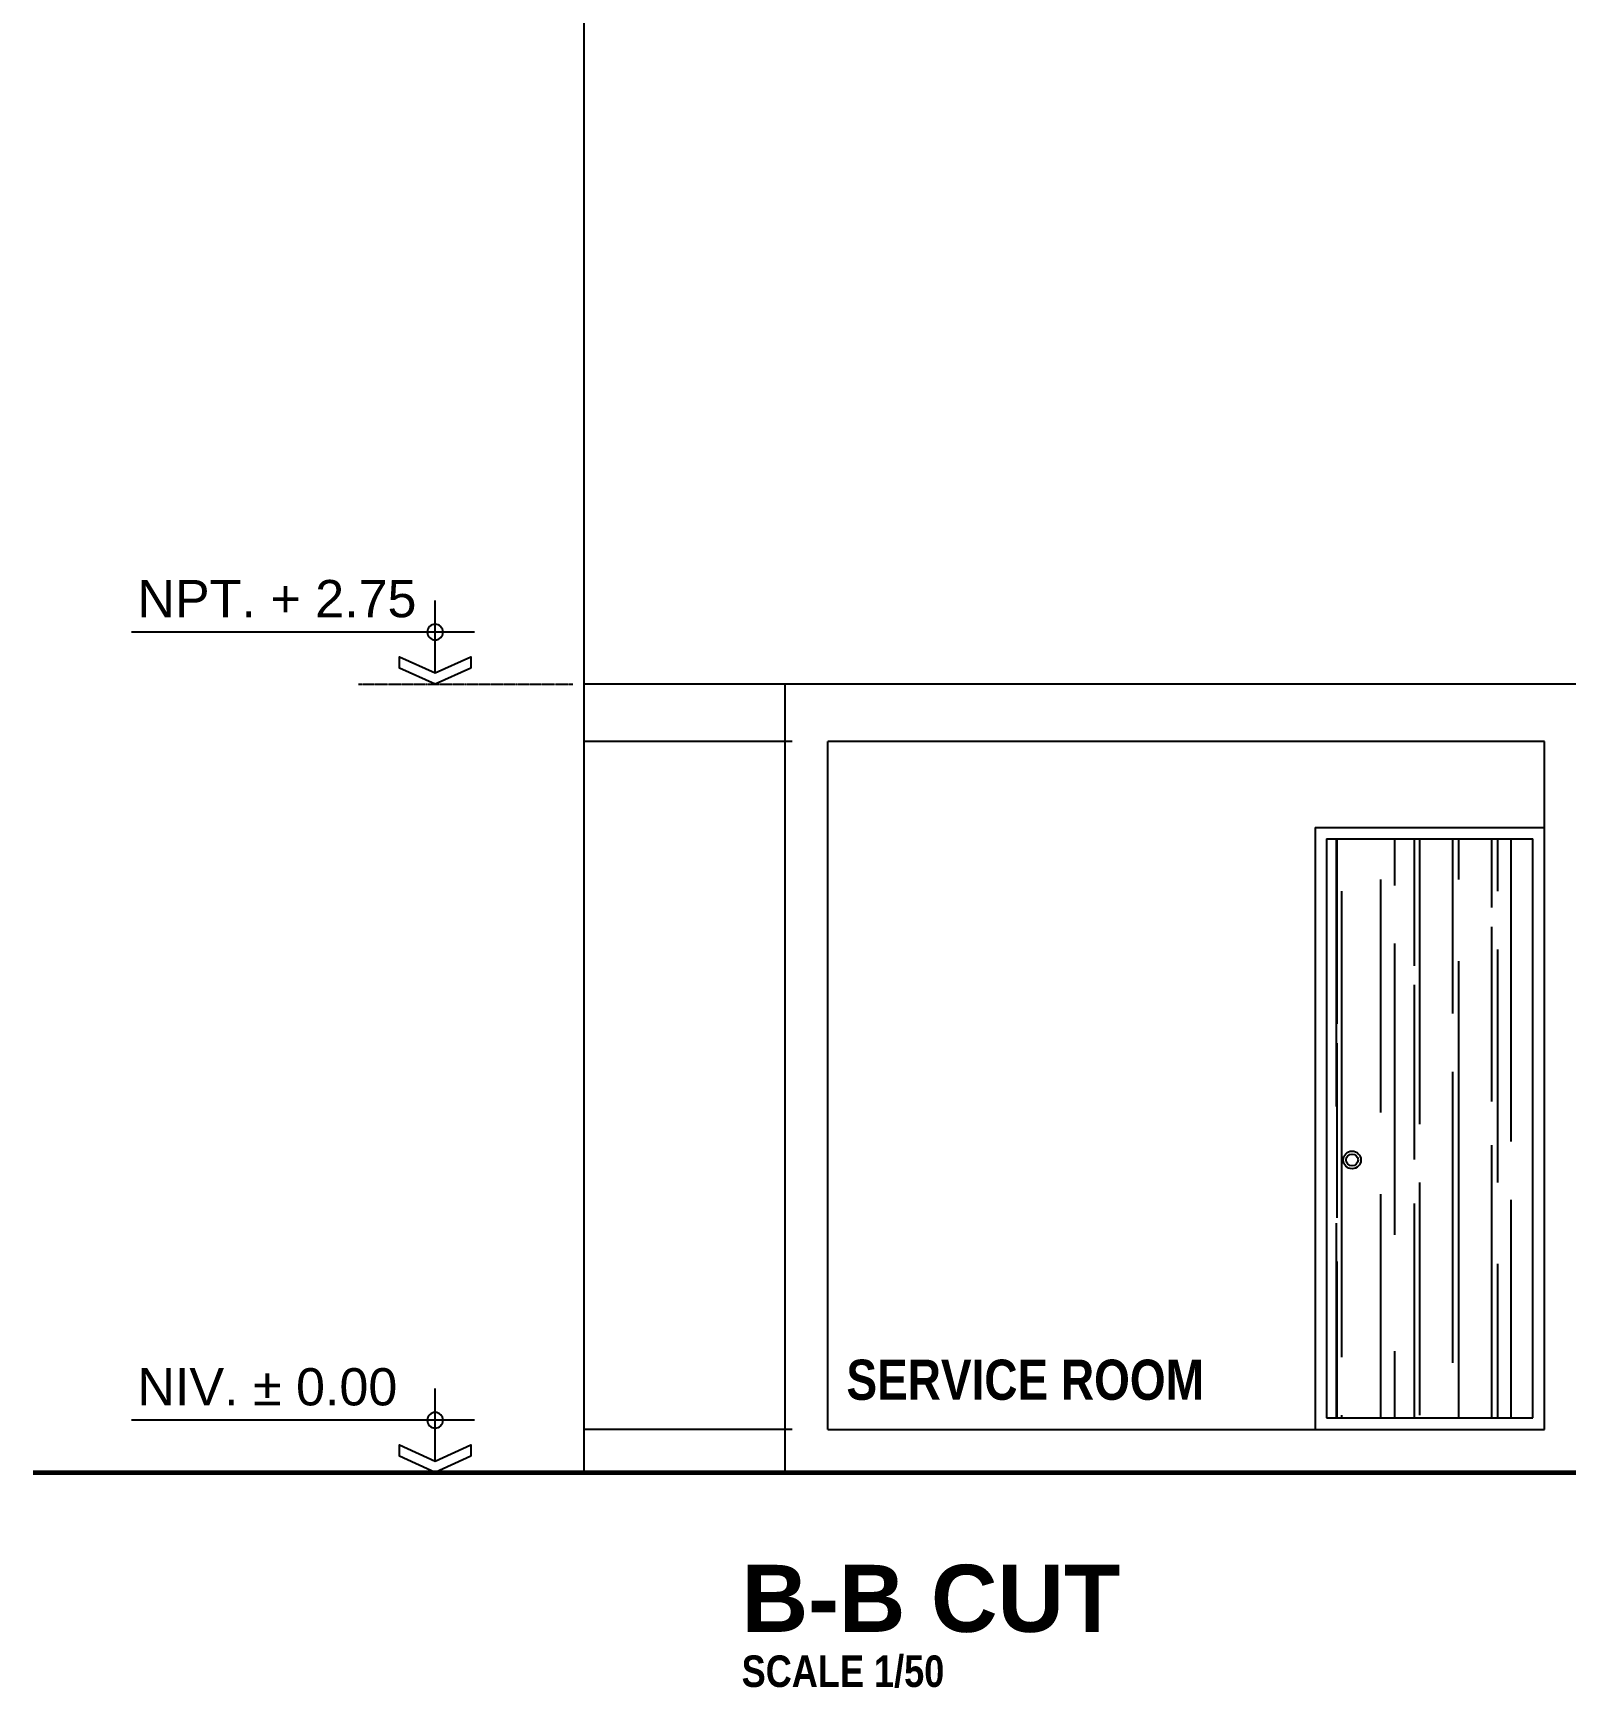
# Model space of a CAD drawing. Header units: millimetres. Extents: x -249630 to 95394, y -188036 to 109963.
# Drawn here: x -81262 to -74576, y 94611 to 101828 of the extents above; entities that cross this region are included whole.
import ezdxf

# ---------------------------------------------------------------- set-up
doc = ezdxf.new("R2010")
doc.units = ezdxf.units.MM
doc.header["$PDMODE"] = 2
doc.linetypes.add('DASHED2', pattern=[9.525, 6.35, -3.175])
for name, color, linetype in [('05', 5, 'Continuous'), ('Layer1', 2, 'Continuous'), ('Layer2', 8, 'Continuous'), ('Layer7', 7, 'Continuous'), ('Layer8', 8, 'Continuous'), ('SUBTITULOS', 90, 'Continuous'), ('TEXTOS', 11, 'Continuous'), ('TITULOS', 180, 'Continuous'), ('VEREDA', 1, 'Continuous')]:
    doc.layers.add(name, color=color, linetype=linetype)
doc.layers.add('MUROS', color=6, linetype='Continuous', lineweight=60)
doc.styles.add('ARIAL', font='arial.ttf', dxfattribs={"height": 0.14})
doc.styles.add('COTAS', font='arial.ttf', dxfattribs={"width": 1.1})
doc.styles.add('DESCRIPCION(E)', font='swisscbi.ttf', dxfattribs={"width": 1.1, "oblique": 15, "height": 0.15})
doc.styles.add('SUBTITULOS(E)', font='swisscbi.ttf', dxfattribs={"oblique": 15, "height": 0.2})
doc.styles.add('TITULOS(E)', font='swisscbi.ttf', dxfattribs={"oblique": 15, "height": 0.23})
doc.dimstyles.new('Copy of COTA1-50', dxfattribs={"dimscale": 0.5, "dimtxt": 0.22, "dimasz": 0.12, "dimexe": 0.08, "dimexo": 0.05, "dimgap": 0.076, "dimtad": 2, "dimtih": 1, "dimtoh": 1, "dimzin": 4, "dimdsep": 46, "dimtxsty": 'COTAS', "dimblk": 'ARCHTICK', "dimcen": -0.1, "dimclrd": 141, "dimclre": 141, "dimclrt": 11, "dimadec": 0, "dimazin": 0, "dimtfac": 1, "dimtix": 1, "dimtmove": 1, "dimatfit": 3, "dimfxl": 1, "dimtolj": 1, "dimtzin": 0, "dimarcsym": 0})

# ---------------------------------------------------------------- blocks, each defined once
blk = doc.blocks.new('_ArchTick')
at = {"color": 0, "linetype": 'ByBlock', "const_width": 0.15}
blk.add_lwpolyline([(-0.5, -0.5), (0.5, 0.5)], dxfattribs=at)
blk = doc.blocks.new('*D251')
at = {"layer": '05', "color": 141, "lineweight": -2, "transparency": 16777216}
for p, q in [((-77951.2, 95738.8), (-78858, 95738.8)), ((-78858, 95551.3), (-78858, 95738.8)), ((-77951.2, 95551.3), (-78858, 95551.3))]:
    blk.add_line(p, q, dxfattribs=at)
at = {"layer": 'Defpoints', "color": 0, "transparency": 16777216}
for p in [(-78858, 95738.8), (-77951.2, 95738.8), (-77951.2, 95551.3)]:
    blk.add_point(p, dxfattribs=at)
at = {"layer": '05', "color": 141, "lineweight": -2, "transparency": 16777216, "xscale": 0.06, "yscale": 0.06, "zscale": 0.06}
for p, rotation in [((-78858, 95738.8), 90), ((-78858, 95551.3), 270)]:
    blk.add_blockref('_ArchTick', p, dxfattribs=dict(at, rotation=rotation))
at = {"layer": '05', "color": 11, "transparency": 16777216, "insert": (-78858.3, 95645.1), "char_height": 0.11, "attachment_point": 5, "style": 'COTAS'}
blk.add_mtext('\\A1;187.50', dxfattribs=at)
blk = doc.blocks.new('*D252')
at = {"layer": '05', "color": 141, "lineweight": -2, "transparency": 16777216}
for p, q in [((-77951.2, 98738.8), (-78858, 98738.8)), ((-78858, 95738.8), (-78858, 98738.8)), ((-77951.2, 95738.8), (-78858, 95738.8))]:
    blk.add_line(p, q, dxfattribs=at)
at = {"layer": 'Defpoints', "color": 0, "transparency": 16777216}
for p in [(-78858, 98738.8), (-77951.2, 98738.8), (-77951.2, 95738.8)]:
    blk.add_point(p, dxfattribs=at)
at = {"layer": '05', "color": 141, "lineweight": -2, "transparency": 16777216, "xscale": 0.06, "yscale": 0.06, "zscale": 0.06}
for p, rotation in [((-78858, 98738.8), 90), ((-78858, 95738.8), 270)]:
    blk.add_blockref('_ArchTick', p, dxfattribs=dict(at, rotation=rotation))
at = {"layer": '05', "color": 11, "transparency": 16777216, "insert": (-78858.3, 97238.8), "char_height": 0.11, "attachment_point": 5, "style": 'COTAS'}
blk.add_mtext('\\A1;3000.00', dxfattribs=at)
blk = doc.blocks.new('*D253')
at = {"layer": '05', "color": 141, "lineweight": -2, "transparency": 16777216}
for p, q in [((-77951.2, 98988.8), (-78858, 98988.8)), ((-78858, 98738.8), (-78858, 98988.8)), ((-77951.2, 98738.8), (-78858, 98738.8))]:
    blk.add_line(p, q, dxfattribs=at)
at = {"layer": 'Defpoints', "color": 0, "transparency": 16777216}
for p in [(-78858, 98988.8), (-77951.2, 98988.8), (-77951.2, 98738.8)]:
    blk.add_point(p, dxfattribs=at)
at = {"layer": '05', "color": 141, "lineweight": -2, "transparency": 16777216, "xscale": 0.06, "yscale": 0.06, "zscale": 0.06}
for p, rotation in [((-78858, 98988.8), 90), ((-78858, 98738.8), 270)]:
    blk.add_blockref('_ArchTick', p, dxfattribs=dict(at, rotation=rotation))
at = {"layer": '05', "color": 11, "transparency": 16777216, "insert": (-78858.3, 98863.8), "char_height": 0.11, "attachment_point": 5, "style": 'COTAS'}
blk.add_mtext('\\A1;250.00', dxfattribs=at)
blk = doc.blocks.new('*D254')
at = {"layer": '05', "color": 141, "lineweight": -2, "transparency": 16777216}
for p, q in [((-77951.2, 101988.8), (-78858, 101988.8)), ((-78858, 98988.8), (-78858, 101988.8)), ((-77951.2, 98988.8), (-78858, 98988.8))]:
    blk.add_line(p, q, dxfattribs=at)
at = {"layer": 'Defpoints', "color": 0, "transparency": 16777216}
for p in [(-78858, 101988.8), (-77951.2, 101988.8), (-77951.2, 98988.8)]:
    blk.add_point(p, dxfattribs=at)
at = {"layer": '05', "color": 141, "lineweight": -2, "transparency": 16777216, "xscale": 0.06, "yscale": 0.06, "zscale": 0.06}
for p, rotation in [((-78858, 101988.8), 90), ((-78858, 98988.8), 270)]:
    blk.add_blockref('_ArchTick', p, dxfattribs=dict(at, rotation=rotation))
at = {"layer": '05', "color": 11, "transparency": 16777216, "insert": (-78858.3, 100488.8), "char_height": 0.11, "attachment_point": 5, "style": 'COTAS'}
blk.add_mtext('\\A1;3000.00', dxfattribs=at)
blk = doc.blocks.new('A$C4E7472FC')
for p, q in [((0.1958, 0.0563), (0.1958, 0.4177)), ((0, 0.2597), (1.71, 0.2597))]:
    blk.add_line(p, q)
blk.add_lwpolyline([(0.0179, 0.0806), (0.1958, 0), (0.3737, 0.0806), (0.3737, 0.1369), (0.1958, 0.0563), (0.0179, 0.1369)], close=True)
blk.add_circle((0.1958, 0.2597), 0.0392)

msp = doc.modelspace()

# ---------------------------------------------------------------- hatches: boundary and pattern name
at = {"layer": 'Layer2'}
h = msp.add_hatch(dxfattribs=at)
h.set_pattern_fill('AR-RROOF', color=256, scale=10, angle=90, style=0)
h.set_pattern_definition([(90, (-361581.4, -136737.4), (-254, 558.8), [3810, -508, 1270, -254]), (90, (-361708.4, -136399.6), (-337.82, -254), [762, -83.82, 1524, -190.5]), (90, (-361797.3, -136610.41), (-170.18, 1320.8), [2032, -355.6, 1016, -254])])
h.paths.add_polyline_path([(-75619.915, 95788.803), (-74719.915, 95788.803), (-74719.915, 98313.803), (-75619.915, 98313.803)])

# ---------------------------------------------------------------- linework, layer by layer
at = {"layer": '05'}
for p, q in [((-77982.415, 95551.303), (-77982.415, 98988.803)), ((-77794.915, 95738.803), (-77794.915, 98738.803)), ((-74669.915, 95738.803), (-74669.915, 98738.803))]:
    msp.add_line(p, q, dxfattribs=at)
for points in [[(-74482.415, 98988.803), (-77982.415, 98988.803)], [(-74669.915, 98738.803), (-77794.915, 98738.803)], [(-77794.915, 95738.803), (-74669.915, 95738.803)]]:
    msp.add_lwpolyline(points, dxfattribs=at)
at = {"layer": 'Layer1'}
msp.add_line((-75669.915, 98363.803), (-75669.915, 95738.803), dxfattribs=at)
msp.add_lwpolyline([(-75669.915, 98363.803), (-74669.915, 98363.803)], dxfattribs=at)
at = {"layer": 'Layer8', "color": 8, "linetype": 'DASHED2', "ltscale": 0.02}
for p, q in [((-79843.465, 98988.803), (-78908.004, 98988.803)), ((-79843.465, 98988.803), (-78908.004, 98988.803)), ((-79843.465, 95551.303), (-78908.004, 95551.303)), ((-79843.465, 95551.303), (-78908.004, 95551.303))]:
    msp.add_line(p, q, dxfattribs=at)
at = {"layer": 'MUROS'}
msp.add_lwpolyline([(-81262.213, 95551.303), (-67982.415, 95551.303)], dxfattribs=at)
at = {"layer": 'VEREDA'}
for p, q in [((-75619.915, 98313.803), (-75619.915, 95788.803)), ((-74719.915, 95788.803), (-74719.915, 98313.803))]:
    msp.add_line(p, q, dxfattribs=at)
for points in [[(-75619.915, 98313.803), (-74719.915, 98313.803)], [(-75619.915, 95788.803), (-74719.915, 95788.803)]]:
    msp.add_lwpolyline(points, dxfattribs=at)
for radius in [38.456, 25.956]:
    msp.add_circle((-75508.908, 96913.803), radius, dxfattribs=at)

# ---------------------------------------------------------------- block references
at = {"layer": 'Layer7', "xscale": -875.0000000000568, "yscale": 874.9999999999147, "zscale": 875}
for p in [(-79337.208, 98988.803), (-79337.208, 95551.303)]:
    msp.add_blockref('A$C4E7472FC', p, dxfattribs=at)

# ---------------------------------------------------------------- texts
at = {"layer": 'Layer7', "style": 'ARIAL'}
for s, p in [('NPT. + 2.75', (-80807.421, 99280.814)), ('NIV. %%P 0.00', (-80807.421, 95843.314))]:
    msp.add_text(s, height=162.5, dxfattribs=at).set_placement(p)
at = {"layer": 'SUBTITULOS', "linetype": 'ByBlock', "style": 'SUBTITULOS(E)'}
msp.add_text('SERVICE ROOM', height=175, dxfattribs=at).set_placement((-77714.361, 95867.828))
at = {"layer": 'TEXTOS', "linetype": 'ByBlock', "style": 'DESCRIPCION(E)'}
msp.add_text('SCALE 1/50', height=137.5, dxfattribs=at).set_placement((-78171.532, 94615.277))
at = {"layer": 'TITULOS', "linetype": 'ByBlock', "style": 'TITULOS(E)', "width": 1.2}
msp.add_text('B-B CUT', height=292.5, dxfattribs=at).set_placement((-78171.532, 94855.571))

# ---------------------------------------------------------------- dimensions: what is measured, and where the dimension line sits
at = {"layer": '05'}
for base, p1, p2, picture, middle in [((-78858.004, 101988.803), (-77951.165, 98988.803), (-77951.165, 101988.803), '*D254', (-78858.34, 100488.803)), ((-78858.004, 98988.803), (-77951.165, 98738.803), (-77951.165, 98988.803), '*D253', (-78858.294, 98863.803)), ((-78858.004, 98738.803), (-77951.165, 95738.803), (-77951.165, 98738.803), '*D252', (-78858.34, 97238.803)), ((-78858.004, 95738.803), (-77951.165, 95551.303), (-77951.165, 95738.803), '*D251', (-78858.287, 95645.053))]:
    dim = msp.add_linear_dim(base=base, p1=p1, p2=p2, angle=90, dimstyle='Copy of COTA1-50', dxfattribs=at)
    dim.commit()
    dim.dimension.update_dxf_attribs({"geometry": picture, "text_midpoint": middle})

doc.saveas('drawing.dxf')
